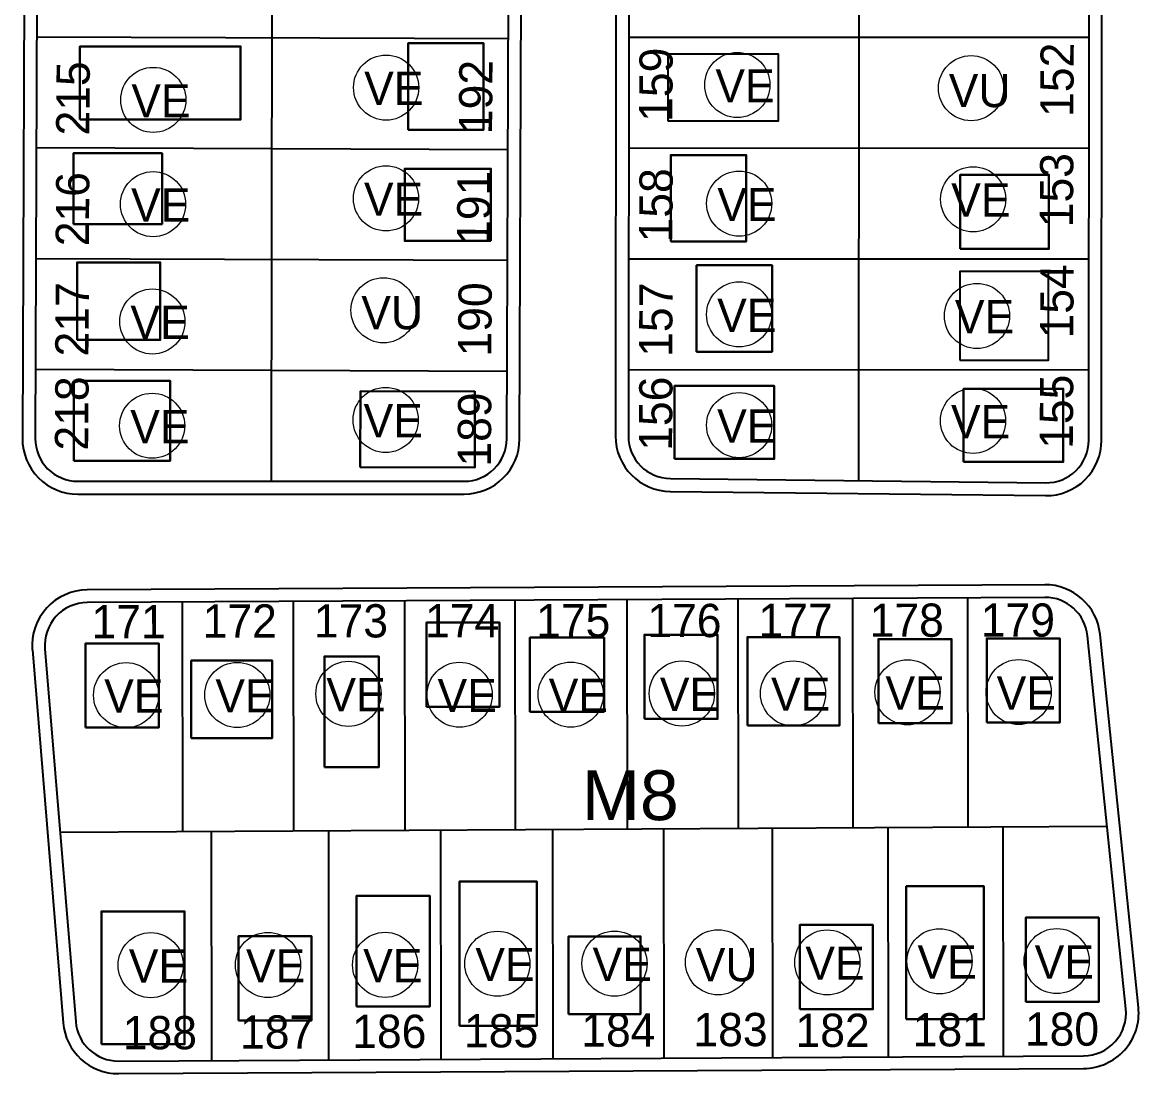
# Model space of a CAD drawing. Extents: x 472704 to 474638, y 1059265 to 1060325.
# Drawn here: x 473584.8 to 473685.5, y 1059511.3 to 1059606.2 of the extents above; entities that cross this region are included whole.
import ezdxf

# ---------------------------------------------------------------- set-up
doc = ezdxf.new("R2010")
doc.units = 0
doc.header["$LTSCALE"] = 0.4
doc.header["$MEASUREMENT"] = 0
doc.layers.add('CASA', color=31, linetype='CONTINUOUS', lineweight=30)
for name, color, linetype in [('CASASDURAS', 1, 'CONTINUOUS'), ('Dura', 1, 'CONTINUOUS'), ('MANZANAS', 5, 'CONTINUOUS'), ('NumeroPropu', 6, 'CONTINUOUS'), ('PARCELASPEOPUESTAS', 3, 'CONTINUOUS'), ('TipoVivienda', 7, 'CONTINUOUS'), ('UNIFAMILIAR', 5, 'CONTINUOUS'), ('VIAPROPUESTA', 7, 'CONTINUOUS')]:
    doc.layers.add(name, color=color, linetype=linetype)
doc.styles.add('ARIAL', font='arial.ttf')
doc.styles.add('Numeros Parcelas', font='', dxfattribs={"height": 3})
doc.styles.add('TipoVivienda', font='', dxfattribs={"height": 3})
doc.styles.get('Numeros Parcelas').set_extended_font_data('AvantGarde Bk BT')
doc.styles.get('TipoVivienda').set_extended_font_data('AvantGarde Bk BT')

msp = doc.modelspace()

# ---------------------------------------------------------------- linework, layer by layer
at = {"layer": 'CASA'}
for points in [[(473590, 1059597.41), (473604.5, 1059597.41), (473604.5, 1059604.01), (473590, 1059604.01)], [(473619.62, 1059596.49), (473626.42, 1059596.49), (473626.42, 1059604.29), (473619.62, 1059604.29)], [(473589.41, 1059587.97), (473597.41, 1059587.97), (473597.41, 1059594.37), (473589.41, 1059594.37)], [(473643.32, 1059586.4), (473650.12, 1059586.4), (473650.12, 1059594.2), (473643.32, 1059594.2)], [(473627.08, 1059586.46), (473619.31, 1059586.46), (473619.31, 1059592.96), (473627.08, 1059592.96)], [(473669.44, 1059585.73), (473677.44, 1059585.73), (473677.44, 1059592.43), (473669.44, 1059592.43)], [(473589.75, 1059577.51), (473597.25, 1059577.51), (473597.25, 1059584.51), (473589.75, 1059584.51)], [(473645.65, 1059576.45), (473652.45, 1059576.45), (473652.45, 1059584.25), (473645.65, 1059584.25)], [(473589.46, 1059566.61), (473598.16, 1059566.61), (473598.16, 1059573.81), (473589.46, 1059573.81)], [(473643.65, 1059566.77), (473652.65, 1059566.77), (473652.65, 1059573.37), (473643.65, 1059573.37)], [(473669.73, 1059566.51), (473678.73, 1059566.51), (473678.73, 1059573.11), (473669.73, 1059573.11)], [(473621.27, 1059544.4), (473627.87, 1059544.4), (473627.87, 1059552), (473621.27, 1059552)], [(473630.6, 1059543.95), (473637.3, 1059543.95), (473637.3, 1059550.65), (473630.6, 1059550.65)], [(473640.94, 1059543.31), (473647.54, 1059543.31), (473647.54, 1059550.91), (473640.94, 1059550.91)], [(473650.23, 1059542.7), (473658.53, 1059542.7), (473658.53, 1059550.7), (473650.23, 1059550.7)], [(473662.05, 1059542.92), (473668.65, 1059542.92), (473668.65, 1059550.52), (473662.05, 1059550.52)], [(473671.82, 1059542.97), (473678.42, 1059542.97), (473678.42, 1059550.57), (473671.82, 1059550.57)], [(473590.51, 1059542.53), (473597.11, 1059542.53), (473597.11, 1059550.13), (473590.51, 1059550.13)], [(473600.05, 1059541.58), (473607.35, 1059541.58), (473607.35, 1059548.58), (473600.05, 1059548.58)], [(473612.06, 1059538.95), (473616.96, 1059538.95), (473616.96, 1059548.95), (473612.06, 1059548.95)], [(473624.24, 1059515.62), (473631.24, 1059515.62), (473631.24, 1059528.62), (473624.24, 1059528.62)], [(473664.57, 1059516.21), (473671.57, 1059516.21), (473671.57, 1059528.21), (473664.57, 1059528.21)], [(473614.97, 1059517.35), (473621.57, 1059517.35), (473621.57, 1059527.35), (473614.97, 1059527.35)], [(473591.94, 1059513.94), (473599.44, 1059513.94), (473599.44, 1059525.94), (473591.94, 1059525.94)], [(473675.34, 1059517.77), (473681.94, 1059517.77), (473681.94, 1059525.37), (473675.34, 1059525.37)], [(473654.96, 1059517.11), (473661.56, 1059517.11), (473661.56, 1059524.71), (473654.96, 1059524.71)], [(473604.31, 1059516.09), (473610.91, 1059516.09), (473610.91, 1059523.69), (473604.31, 1059523.69)], [(473634.09, 1059516.67), (473640.59, 1059516.67), (473640.59, 1059523.67), (473634.09, 1059523.67)]]:
    msp.add_lwpolyline(points, close=True, dxfattribs=at)
msp.add_lwpolyline([(473625.63, 1059572.9), (473625.63, 1059566), (473615.3, 1059566.04), (473615.33, 1059572.9), (473625.63, 1059572.86)], dxfattribs=at)
at = {"layer": 'CASASDURAS'}
for points in [[(473643.04, 1059597.3), (473653.04, 1059597.3), (473653.04, 1059603.3), (473643.04, 1059603.3)], [(473669.4, 1059575.68), (473677.4, 1059575.68), (473677.4, 1059583.68), (473669.4, 1059583.68)]]:
    msp.add_lwpolyline(points, close=True, dxfattribs=at)
at = {"layer": 'Dura', "linetype": 'Continuous', "lineweight": 20}
for centre in [(473649.32, 1059600.53), (473670.94, 1059579.68)]:
    msp.add_circle(centre, 2.94, dxfattribs=at)
at = {"layer": 'PARCELASPEOPUESTAS', "linetype": 'Continuous'}
for p, q in [((473660.36, 1059718.25), (473660.26, 1059564.81)), ((473586.54, 1059715.84), (473585.97, 1059568.62)), ((473607.48, 1059715.76), (473607.25, 1059564.76)), ((473628.51, 1059568.59), (473629.09, 1059715.68)), ((473639.59, 1059713.02), (473639.49, 1059568.84)), ((473681.03, 1059568.46), (473681.12, 1059713.47)), ((473628.66, 1059604.68), (473586.11, 1059604.84)), ((473681.06, 1059604.8), (473639.52, 1059604.82)), ((473628.62, 1059594.68), (473586.07, 1059594.84)), ((473681.05, 1059594.8), (473639.51, 1059594.82)), ((473628.58, 1059584.68), (473586.03, 1059584.84)), ((473681.04, 1059584.8), (473639.5, 1059584.82)), ((473628.54, 1059574.68), (473585.99, 1059574.84)), ((473681.04, 1059574.8), (473639.5, 1059574.82)), ((473589.81, 1059564.76), (473624.67, 1059564.76)), ((473643.29, 1059565), (473677.15, 1059564.62)), ((473677.06, 1059554.28), (473590.67, 1059553.81)), ((473599.23, 1059553.86), (473599.25, 1059533.15)), ((473609.25, 1059553.91), (473609.28, 1059533.21)), ((473619.28, 1059553.97), (473619.31, 1059533.26)), ((473629.24, 1059554.02), (473629.26, 1059533.32)), ((473639.34, 1059554.08), (473639.37, 1059533.37)), ((473649.37, 1059554.13), (473649.4, 1059533.43)), ((473659.7, 1059554.19), (473659.73, 1059533.49)), ((473670.08, 1059554.24), (473670.11, 1059533.55)), ((473684.37, 1059517.15), (473680.92, 1059550.82)), ((473586.84, 1059549.63), (473589.62, 1059515.97)), ((473588.21, 1059533.09), (473682.68, 1059533.62)), ((473612.42, 1059533.22), (473612.44, 1059512.53)), ((473622.54, 1059533.28), (473622.57, 1059512.58)), ((473632.63, 1059533.34), (473632.66, 1059512.64)), ((473642.66, 1059533.39), (473642.69, 1059512.69)), ((473652.45, 1059533.45), (473652.48, 1059512.75)), ((473662.9, 1059533.5), (473662.93, 1059512.8)), ((473673.29, 1059533.56), (473673.31, 1059512.86)), ((473601.84, 1059533.16), (473601.87, 1059512.47)), ((473593.49, 1059512.43), (473680.56, 1059512.9))]:
    msp.add_line(p, q, dxfattribs=at)
for centre, radius, start, end in [((473589.81, 1059568.6), 3.84, 179.7752, 270), ((473624.67, 1059568.6), 3.84, 270, 359.7829), ((473643.33, 1059568.84), 3.84, 179.9625, 269.3656), ((473677.19, 1059568.46), 3.84, 269.3656, 359.9665), ((473590.69, 1059549.95), 3.86, 90.3107, 184.7216), ((473677.08, 1059550.42), 3.86, 5.8638, 90.3107), ((473680.54, 1059516.76), 3.86, 270.3107, 5.8638), ((473593.47, 1059516.29), 3.86, 184.7216, 270.3107)]:
    msp.add_arc(centre, radius, start, end, dxfattribs=at)
at = {"layer": 'TipoVivienda', "linetype": 'Continuous', "lineweight": 20}
for centre in [(473617.63, 1059600.29), (473596.62, 1059599.18), (473596.6, 1059589.77), (473617.62, 1059590.29), (473649.49, 1059589.82), (473670.6, 1059590.21), (473649.48, 1059579.82), (473596.54, 1059579.18), (473596.52, 1059569.77), (473617.59, 1059570.29), (473649.48, 1059569.82), (473670.59, 1059570.21), (473594.17, 1059545.45), (473604.2, 1059545.47), (473614.23, 1059545.57), (473624.26, 1059545.49), (473634.29, 1059545.5), (473644.32, 1059545.6), (473654.35, 1059545.61), (473664.68, 1059545.71), (473674.71, 1059545.73), (473627.67, 1059521.21), (473638.24, 1059521.22), (473657.44, 1059521.33), (473667.56, 1059521.43), (473678.14, 1059521.45), (473596.39, 1059521.08), (473606.97, 1059521.1), (473617.54, 1059521.11)]:
    msp.add_circle(centre, 2.94, dxfattribs=at)
at = {"layer": 'UNIFAMILIAR', "linetype": 'Continuous', "lineweight": 20}
for centre in [(473670.41, 1059600.24), (473617.4, 1059580.19), (473647.58, 1059521.34)]:
    msp.add_circle(centre, 2.94, dxfattribs=at)
at = {"layer": 'VIAPROPUESTA'}
for p, q in [((473682.19, 1059568.46), (473682.28, 1059714.64)), ((473585.38, 1059713.87), (473584.81, 1059568.62)), ((473629.67, 1059568.58), (473630.24, 1059713.97)), ((473638.43, 1059713.02), (473638.33, 1059568.84)), ((473589.81, 1059563.6), (473624.67, 1059563.6)), ((473643.28, 1059563.84), (473677.14, 1059563.46)), ((473677.15, 1059555.42), (473590.66, 1059554.95)), ((473685.51, 1059517.27), (473682.05, 1059550.93)), ((473585.71, 1059549.54), (473588.49, 1059515.88)), ((473593.5, 1059511.29), (473680.56, 1059511.76))]:
    msp.add_line(p, q, dxfattribs=at)
for centre, start, end in [((473589.81, 1059568.6), 179.7752, 270), ((473624.67, 1059568.6), 270, 359.7829), ((473643.33, 1059568.84), 179.9625, 269.3656), ((473677.19, 1059568.46), 269.3656, 359.9665), ((473677.08, 1059550.42), 5.8638, 90.3107), ((473590.69, 1059549.95), 90.3107, 184.7216), ((473680.54, 1059516.76), 270.3107, 5.8638), ((473593.47, 1059516.29), 184.7216, 270.3107)]:
    msp.add_arc(centre, 5, start, end, dxfattribs=at)

# ---------------------------------------------------------------- texts
at = {"layer": 'MANZANAS', "linetype": 'Continuous', "style": 'ARIAL'}
msp.add_text('M8', height=4.5, dxfattribs=at).set_placement((473635.3, 1059534.17))
at = {"layer": 'NumeroPropu', "linetype": 'Continuous', "lineweight": 20, "style": 'Numeros Parcelas'}
for s, rotation, p in [('159', 89.5931, (473643.45, 1059597.19)), ('152', 89.5931, (473679.64, 1059597.64)), ('215', 89.5931, (473590.85, 1059595.96)), ('192', 89.5931, (473627.19, 1059596.08)), ('153', 89.5931, (473679.6, 1059587.68)), ('158', 89.5931, (473643.45, 1059586.31)), ('216', 89.5931, (473590.81, 1059585.96)), ('191', 89.5931, (473627.02, 1059586.08)), ('154', 89.5931, (473679.63, 1059577.64)), ('190', 89.5931, (473627.12, 1059576.01)), ('217', 89.5931, (473590.77, 1059576.01)), ('157', 89.5931, (473643.44, 1059575.98)), ('218', 89.5931, (473590.74, 1059567.52)), ('156', 89.5931, (473643.43, 1059567.5)), ('155', 89.5931, (473679.59, 1059567.68)), ('189', 89.5931, (473627.08, 1059566.08)), ('171', 0.0106, (473591.05, 1059550.59)), ('172', 0.0106, (473601.08, 1059550.65)), ('173', 0.0106, (473611.11, 1059550.66)), ('174', 0.0106, (473621.14, 1059550.67)), ('175', 0.0106, (473631.17, 1059550.68)), ('176', 0.0106, (473641.2, 1059550.69)), ('177', 0.0106, (473651.23, 1059550.71)), ('178', 0.0106, (473661.26, 1059550.72)), ('179', 0.0106, (473671.29, 1059550.73)), ('188', 0.0106, (473593.87, 1059513.49)), ('187', 0.0106, (473604.45, 1059513.55)), ('186', 0.0106, (473614.57, 1059513.61)), ('185', 0.0106, (473624.66, 1059513.66)), ('184', 0.0106, (473635.24, 1059513.72)), ('183', 0.0106, (473645.36, 1059513.77)), ('182', 0.0106, (473654.57, 1059513.7)), ('181', 0.0106, (473665.15, 1059513.75)), ('180', 0.0106, (473675.27, 1059513.81))]:
    msp.add_text(s, height=3, rotation=rotation, dxfattribs=at).set_placement(p)
at = {"layer": 'TipoVivienda', "linetype": 'Continuous', "lineweight": 20, "style": 'TipoVivienda'}
for s, p in [('VE', (473615.65, 1059598.72)), ('VE', (473647.34, 1059598.95)), ('VU', (473668.4, 1059598.53)), ('VE', (473594.64, 1059597.6)), ('VE', (473615.63, 1059588.72)), ('VE', (473668.62, 1059588.64)), ('VE', (473594.62, 1059588.19)), ('VE', (473647.51, 1059588.24)), ('VE', (473594.56, 1059577.6)), ('VU', (473615.39, 1059578.48)), ('VE', (473647.5, 1059578.24)), ('VE', (473668.95, 1059578.11)), ('VE', (473615.6, 1059568.72)), ('VE', (473668.6, 1059568.64)), ('VE', (473594.54, 1059568.19)), ('VE', (473647.5, 1059568.24)), ('VE', (473592.19, 1059543.88)), ('VE', (473602.22, 1059543.89)), ('VE', (473612.24, 1059543.99)), ('VE', (473622.27, 1059543.92)), ('VE', (473632.3, 1059543.93)), ('VE', (473642.33, 1059544.03)), ('VE', (473652.36, 1059544.04)), ('VE', (473662.69, 1059544.14)), ('VE', (473672.72, 1059544.15)), ('VE', (473594.41, 1059519.51)), ('VE', (473604.98, 1059519.52)), ('VE', (473615.56, 1059519.53)), ('VE', (473625.68, 1059519.64)), ('VE', (473636.26, 1059519.65)), ('VU', (473645.57, 1059519.63)), ('VE', (473655.46, 1059519.76)), ('VE', (473665.58, 1059519.86)), ('VE', (473676.15, 1059519.87))]:
    msp.add_text(s, height=3, dxfattribs=at).set_placement(p)

doc.saveas('drawing.dxf')
